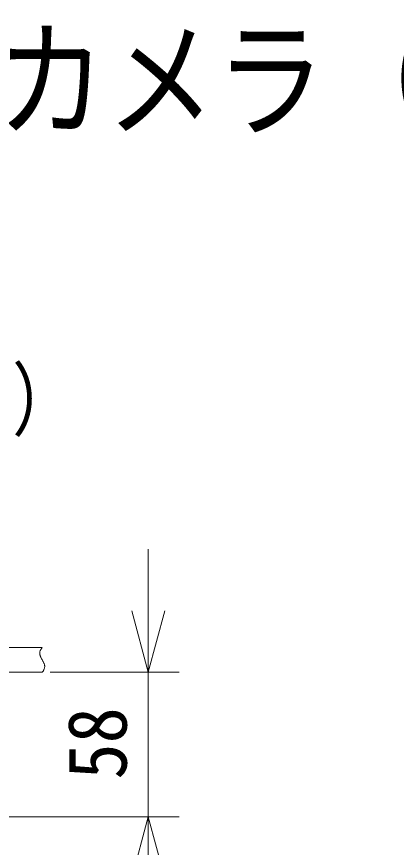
# Model space of a CAD drawing. Units: millimetres on the paper. Extents: x -62 to 65, y -59 to 59.
# Drawn here: x 9.96 to 25.41, y 25.52 to 59.31 of the extents above; entities that cross this region are included whole.
import ezdxf
from ezdxf.enums import TextEntityAlignment as Align

# ---------------------------------------------------------------- set-up
doc = ezdxf.new("R2010")
doc.units = ezdxf.units.MM
for name, color, linetype, lineweight in [('0-0_GAIKEI', 4, 'Continuous', 9), ('0-1_SUNPO', 7, 'Continuous', 9), ('0-2_0', 7, 'Continuous', 9), ('0-3_MOJI1', 7, 'Continuous', 9)]:
    doc.layers.add(name, color=color, linetype=linetype, lineweight=lineweight)
doc.styles.add('ＭＳ ゴシック', font='')
doc.styles.get('ＭＳ ゴシック').set_extended_font_data('MS Gothic')

# ---------------------------------------------------------------- blocks, each defined once
blk = doc.blocks.new('_Open30')
at = {"layer": '0-2_0'}
blk.add_line((0, 0), (-1, 0), dxfattribs=at)
blk.add_lwpolyline([(-1, 0.2679), (0, 0), (-1, -0.2679)], dxfattribs=at)

msp = doc.modelspace()

# ---------------------------------------------------------------- linework, layer by layer
at = {"layer": '0-0_GAIKEI'}
for p, q in [((8, 33.642), (11, 33.642)), ((8, 32.642), (11, 32.642))]:
    msp.add_line(p, q, dxfattribs=at)
for points in [[(11, 33.642), (10.983, 33.622), (10.967, 33.603), (10.954, 33.583), (10.941, 33.564), (10.931, 33.544), (10.921, 33.524), (10.914, 33.505), (10.908, 33.485), (10.903, 33.466), (10.901, 33.446), (10.899, 33.426), (10.899, 33.407), (10.9, 33.387), (10.903, 33.368), (10.907, 33.348), (10.912, 33.328), (10.918, 33.309), (10.926, 33.289), (10.934, 33.269), (10.943, 33.25), (10.952, 33.23), (10.962, 33.211), (10.973, 33.191), (10.983, 33.171), (10.994, 33.152), (11.006, 33.132), (11.017, 33.113), (11.027, 33.093), (11.038, 33.073), (11.048, 33.054), (11.057, 33.034), (11.066, 33.015), (11.074, 32.995), (11.082, 32.975), (11.088, 32.956), (11.093, 32.936), (11.097, 32.917), (11.1, 32.897), (11.101, 32.877)], [(11.101, 32.877), (11.101, 32.858), (11.099, 32.838), (11.097, 32.819), (11.092, 32.799), (11.086, 32.779), (11.079, 32.76), (11.069, 32.74), (11.059, 32.72), (11.046, 32.701), (11.033, 32.681), (11.017, 32.662), (11, 32.642)]]:
    msp.add_lwpolyline(points, dxfattribs=at)
at = {"layer": '0-1_SUNPO'}
for p, q in [((15.318, 35.142), (15.318, 37.642)), ((11.318, 32.642), (16.568, 32.642)), ((15.318, 26.762), (15.318, 32.642)), ((2, 26.762), (16.568, 26.762))]:
    msp.add_line(p, q, dxfattribs=at)

# ---------------------------------------------------------------- block references
at = {"layer": '0-1_SUNPO', "xscale": 2.5, "yscale": 2.5}
for p, rotation in [((15.318, 32.642), 269.99952), ((15.318, 26.762), 89.99952)]:
    msp.add_blockref('_Open30', p, dxfattribs=dict(at, rotation=rotation))

# ---------------------------------------------------------------- texts
at = {"layer": '0-1_SUNPO', "style": 'ＭＳ ゴシック', "width": 0.8}
msp.add_text('φ160（天井穴加工）', height=2.405, dxfattribs=at).set_placement((-11.884, 41.804), align=Align.BOTTOM_LEFT)
at = {"layer": '0-1_SUNPO', "style": 'ＭＳ ゴシック', "width": 0.9}
msp.add_text('58', height=2.405, rotation=90, dxfattribs=at).set_placement((15.156, 28.273), align=Align.BOTTOM_LEFT)
at = {"layer": '0-3_MOJI1', "style": 'ＭＳ ゴシック', "width": 0.85}
msp.add_text('屋内２ＭＰドームＡＩカメラ（天井埋込金具付）', height=3.849, dxfattribs=at).set_placement((-35.5, 53.66), align=Align.BOTTOM_LEFT)

doc.saveas('drawing.dxf')
